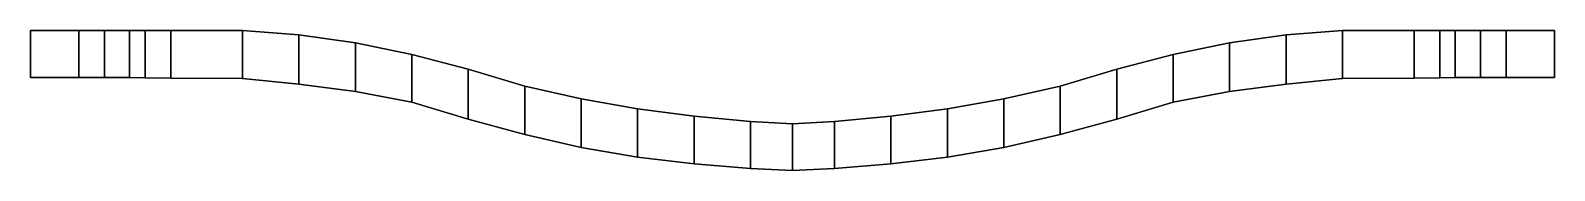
# Model space of a CAD drawing. Extents: x -164 to 164, y -30 to 0.
import ezdxf

# ---------------------------------------------------------------- set-up
doc = ezdxf.new("R2010")
doc.units = 0
for name, color, linetype in [('CRISTAL', 64, 'CONTINUOUS'), ('CRISTAL2', 41, 'CONTINUOUS'), ('CRISTAL3', 21, 'CONTINUOUS'), ('CRISTAL4', 46, 'CONTINUOUS'), ('METAL', 172, 'CONTINUOUS')]:
    doc.layers.add(name, color=color, linetype=linetype)

msp = doc.modelspace()

# ---------------------------------------------------------------- linework, layer by layer
at = {"layer": 'CRISTAL'}
msp.add_3dface([(-153.08, -10.06, -2.73), (-147.55, -10.06, -2.73), (-147.55, -10.06, 2.58), (-153.08, -10.06, 2.58)], dxfattribs=at)
at = {"layer": 'CRISTAL2'}
msp.add_3dface([(-138.79, -10.16, -2.73), (-133.3, -10.22, -2.73), (-133.3, -10.22, 2.58), (-138.79, -10.16, 2.58)], dxfattribs=at)
at = {"layer": 'CRISTAL3'}
msp.add_3dface([(139.78, -10.16, -2.73), (139.78, -10.16, 2.58), (134.28, -10.22, 2.58), (134.28, -10.22, -2.73)], dxfattribs=at)
at = {"layer": 'CRISTAL4'}
msp.add_3dface([(154.06, -10.06, -2.73), (154.06, -10.06, 2.58), (148.53, -10.06, 2.58), (148.53, -10.06, -2.73)], dxfattribs=at)

# ---------------------------------------------------------------- meshes
at = {"layer": 'METAL'}
mesh = msp.add_polyface(dxfattribs=at)
corners = [(-163.5, 0, -2.73), (-163.5, -10.06, -2.73), (-163.5, -10.06, 2.58), (-163.5, 0, 2.58), (-153.08, 0, 3.95), (-153.08, -10.06, 3.95), (-147.55, -10.06, 3.95), (-147.55, 0, 3.95), (-93.57, -2.64, 3.95), (-105.72, -0.91, 3.95), (-105.72, -11.52, 3.95), (-93.57, -13.1, 3.95), (-153.08, -10.06, -4), (-153.08, 0, -4), (-147.55, 0, -4), (-147.55, -10.06, -4), (-105.72, -11.52, -4), (-105.72, -0.91, -4), (-93.57, -2.64, -4), (-93.57, -13.1, -4), (-105.72, -11.52, -2.73), (-93.57, -13.1, -2.73), (-93.57, -13.1, 2.58), (-105.72, -11.52, 2.58), (-153.08, 0, 2.58), (-147.55, 0, 2.58), (-147.55, 0, -2.73), (-153.08, 0, -2.73), (-105.72, -0.91, 2.58), (-93.57, -2.64, 2.58), (-93.57, -2.64, -2.73), (-105.72, -0.91, -2.73), (-138.79, 0, 3.95), (-138.79, -10.16, 3.95), (-133.3, -10.22, 3.95), (-133.3, -0.01, 3.95), (-138.79, -10.16, -4), (-138.79, 0, -4), (-133.3, -0.01, -4), (-133.3, -10.22, -4), (-138.79, 0, 2.58), (-133.3, -0.01, 2.58), (-133.3, -0.01, -2.73), (-138.79, 0, -2.73), (-117.86, -0.01, 3.95), (-117.86, -10.27, 3.95), (-117.86, -10.27, -4), (-117.86, -0.01, -4), (-117.86, -10.27, 3.95), (-117.86, -10.27, 2.58), (-105.72, -11.52, 3.95), (-117.86, -0.01, -4), (-117.86, -0.01, -2.73), (-105.72, -0.91, -4), (-163.5, 0, 3.95), (-163.5, -10.06, 3.95), (-142.16, -10.06, 3.95), (-142.16, 0, 3.95), (-163.5, -10.06, -4), (-163.5, 0, -4), (-142.16, 0, -4), (-142.16, -10.06, -4), (-163.5, -10.06, -2.73), (-153.08, -10.06, -2.73), (-153.08, -10.06, 2.58), (-163.5, -10.06, 2.58), (-142.16, -10.06, 2.58), (-147.55, -10.06, 2.58), (-147.55, -10.06, -2.73), (-142.16, -10.06, -2.73), (-163.5, 0, 2.58), (-163.5, 0, -2.73), (-142.16, 0, -2.73), (-142.16, 0, 2.58), (-138.79, -10.16, -2.73), (-138.79, -10.16, 2.58), (-133.3, -10.22, 2.58), (-133.3, -10.22, -2.73), (-117.86, -10.27, -2.73), (-117.86, -0.01, 2.58), (-163.5, 0, -4), (-163.5, -10.06, -4), (-163.5, -10.06, 3.95), (-163.5, 0, 3.95), (-153.08, -10.06, -4), (-147.55, -10.06, -4), (-147.55, -10.06, 3.95), (-153.08, -10.06, 3.95), (-153.08, 0, 3.95), (-147.55, 0, 3.95), (-147.55, 0, -4), (-153.08, 0, -4), (-138.79, -10.16, -4), (-133.3, -10.22, -4), (-133.3, -10.22, 3.95), (-138.79, -10.16, 3.95), (-138.79, 0, 3.95), (-133.3, -0.01, 3.95), (-133.3, -0.01, -4), (-138.79, 0, -4), (-163.5, -10.06, -4), (-163.5, -10.06, 3.95), (-142.16, -10.06, 3.95), (-142.16, -10.06, -4), (-163.5, 0, 3.95), (-163.5, 0, -4), (-142.16, 0, -4), (-142.16, 0, 3.95), (-117.86, -10.27, -4), (-117.86, -0.01, 3.95), (-93.57, -13.1, 3.95), (-105.72, -0.91, 3.95), (-93.57, -2.64, 3.95), (-93.57, -2.64, -4), (-105.72, -11.52, -4)]
mesh.append_faces([[corners[k] for k in face] for face in [(0, 1, 2, 3), (4, 5, 6, 7), (8, 9, 10, 11), (12, 13, 14, 15), (16, 17, 18, 19), (20, 21, 22, 23), (24, 25, 26, 27), (28, 29, 30, 31), (32, 33, 34, 35), (36, 37, 38, 39), (40, 41, 42, 43), (9, 44, 45, 10), (46, 47, 17, 16), (48, 49, 23, 50), (51, 52, 31, 53), (54, 55, 5, 4), (56, 57, 7, 6), (58, 59, 13, 12), (60, 61, 15, 14), (62, 63, 64, 65), (66, 67, 68, 69), (70, 24, 27, 71), (72, 26, 25, 73), (57, 56, 33, 32), (45, 44, 35, 34), (61, 60, 37, 36), (47, 46, 39, 38), (69, 74, 75, 66), (49, 76, 77, 78), (73, 40, 43, 72), (52, 42, 41, 79), (80, 81, 1, 0), (82, 83, 3, 2), (84, 85, 68, 63), (86, 87, 64, 67), (88, 89, 25, 24), (90, 91, 27, 26), (92, 93, 77, 74), (94, 95, 75, 76), (96, 97, 41, 40), (98, 99, 43, 42), (100, 84, 63, 62), (87, 101, 65, 64), (102, 86, 67, 66), (85, 103, 69, 68), (104, 88, 24, 70), (91, 105, 71, 27), (106, 90, 26, 72), (89, 107, 73, 25), (103, 92, 74, 69), (95, 102, 66, 75), (48, 94, 76, 49), (93, 108, 78, 77), (107, 96, 40, 73), (99, 106, 72, 43), (51, 98, 42, 52), (97, 109, 79, 41), (110, 50, 23, 22), (111, 112, 29, 28), (113, 53, 31, 30), (78, 20, 23, 49), (109, 111, 28, 79), (79, 28, 31, 52), (108, 114, 20, 78)]])
mesh = msp.add_polyface(dxfattribs=at)
corners = [(94.56, -2.64, 3.95), (94.56, -13.1, 3.95), (106.7, -11.52, 3.95), (106.7, -0.91, 3.95), (106.7, -11.52, -4), (94.56, -13.1, -4), (94.56, -2.64, -4), (106.7, -0.91, -4), (106.7, -11.52, -2.73), (106.7, -11.52, 2.58), (94.56, -13.1, 2.58), (94.56, -13.1, -2.73), (106.7, -0.91, 2.58), (106.7, -0.91, -2.73), (94.56, -2.64, -2.73), (94.56, -2.64, 2.58), (139.78, 0, 3.95), (134.28, -0.01, 3.95), (134.28, -10.22, 3.95), (139.78, -10.16, 3.95), (139.78, -10.16, -4), (134.28, -10.22, -4), (134.28, -0.01, -4), (139.78, 0, -4), (139.78, 0, 2.58), (139.78, 0, -2.73), (134.28, -0.01, -2.73), (134.28, -0.01, 2.58), (118.85, -10.27, 3.95), (118.85, -0.01, 3.95), (118.85, -10.27, -4), (118.85, -0.01, -4), (118.85, -10.27, 3.95), (106.7, -11.52, 3.95), (118.85, -10.27, 2.58), (118.85, -0.01, -4), (106.7, -0.91, -4), (118.85, -0.01, -2.73), (143.14, 0, 3.95), (143.14, -10.06, 3.95), (118.85, -10.27, -2.73), (134.28, -10.22, -2.73), (134.28, -10.22, 2.58), (118.85, -0.01, 2.58), (139.78, -10.16, -4), (139.78, -10.16, -2.73), (134.28, -10.22, -4), (134.28, -10.22, 3.95), (139.78, -10.16, 2.58), (139.78, -10.16, 3.95), (139.78, 0, 3.95), (134.28, -0.01, 3.95), (134.28, -0.01, -4), (139.78, 0, -4), (118.85, -10.27, -4), (118.85, -0.01, 3.95), (106.7, -11.52, -4), (94.56, -13.1, -4), (94.56, -13.1, 3.95), (106.7, -0.91, 3.95), (94.56, -2.64, 3.95), (94.56, -2.64, -4)]
mesh.append_faces([[corners[k] for k in face] for face in [(0, 1, 2, 3), (4, 5, 6, 7), (8, 9, 10, 11), (12, 13, 14, 15), (16, 17, 18, 19), (20, 21, 22, 23), (24, 25, 26, 27), (3, 2, 28, 29), (30, 4, 7, 31), (32, 33, 9, 34), (35, 36, 13, 37), (38, 16, 19, 39), (28, 18, 17, 29), (31, 22, 21, 30), (34, 40, 41, 42), (37, 43, 27, 26), (44, 45, 41, 46), (47, 42, 48, 49), (50, 24, 27, 51), (52, 26, 25, 53), (32, 34, 42, 47), (46, 41, 40, 54), (35, 37, 26, 52), (51, 27, 43, 55), (56, 8, 11, 57), (58, 10, 9, 33), (59, 12, 15, 60), (61, 14, 13, 36), (40, 34, 9, 8), (55, 43, 12, 59), (43, 37, 13, 12), (54, 40, 8, 56)]])
mesh = msp.add_polyface(dxfattribs=at)
corners = [(164.49, 0, -2.73), (164.49, 0, 2.58), (164.49, -10.06, 2.58), (164.49, -10.06, -2.73), (154.06, 0, 3.95), (148.53, 0, 3.95), (148.53, -10.06, 3.95), (154.06, -10.06, 3.95), (154.06, -10.06, -4), (148.53, -10.06, -4), (148.53, 0, -4), (154.06, 0, -4), (154.06, 0, 2.58), (154.06, 0, -2.73), (148.53, 0, -2.73), (148.53, 0, 2.58), (164.49, 0, 3.95), (164.49, -10.06, 3.95), (143.14, -10.06, 3.95), (143.14, 0, 3.95), (164.49, -10.06, -4), (164.49, 0, -4), (143.14, 0, -4), (143.14, -10.06, -4), (164.49, -10.06, -2.73), (164.49, -10.06, 2.58), (154.06, -10.06, 2.58), (154.06, -10.06, -2.73), (143.14, -10.06, 2.58), (143.14, -10.06, -2.73), (148.53, -10.06, -2.73), (148.53, -10.06, 2.58), (164.49, 0, 2.58), (164.49, 0, -2.73), (143.14, 0, -2.73), (143.14, 0, 2.58), (139.78, -10.16, -4), (139.78, 0, -4), (139.78, -10.16, 2.58), (139.78, -10.16, -2.73), (139.78, 0, -2.73), (139.78, 0, 2.58), (164.49, 0, -4), (164.49, -10.06, -4), (164.49, -10.06, 3.95), (164.49, 0, 3.95), (154.06, -10.06, -4), (148.53, -10.06, -4), (148.53, -10.06, 3.95), (154.06, -10.06, 3.95), (154.06, 0, 3.95), (148.53, 0, 3.95), (148.53, 0, -4), (154.06, 0, -4), (164.49, -10.06, -4), (164.49, -10.06, 3.95), (143.14, -10.06, 3.95), (143.14, -10.06, -4), (164.49, 0, 3.95), (164.49, 0, -4), (143.14, 0, -4), (143.14, 0, 3.95), (139.78, -10.16, -4), (139.78, -10.16, 3.95), (139.78, 0, 3.95), (139.78, 0, -4)]
mesh.append_faces([[corners[k] for k in face] for face in [(0, 1, 2, 3), (4, 5, 6, 7), (8, 9, 10, 11), (12, 13, 14, 15), (16, 4, 7, 17), (18, 6, 5, 19), (20, 8, 11, 21), (22, 10, 9, 23), (24, 25, 26, 27), (28, 29, 30, 31), (32, 33, 13, 12), (34, 35, 15, 14), (23, 36, 37, 22), (29, 28, 38, 39), (35, 34, 40, 41), (42, 0, 3, 43), (44, 2, 1, 45), (46, 27, 30, 47), (48, 31, 26, 49), (50, 12, 15, 51), (52, 14, 13, 53), (54, 24, 27, 46), (49, 26, 25, 55), (56, 28, 31, 48), (47, 30, 29, 57), (58, 32, 12, 50), (53, 13, 33, 59), (60, 34, 14, 52), (51, 15, 35, 61), (57, 29, 39, 62), (63, 38, 28, 56), (61, 35, 41, 64), (65, 40, 34, 60)]])
mesh = msp.add_polyface(dxfattribs=at)
corners = [(-44.98, -14.67, 3.95), (-57.13, -11.91, 3.95), (-57.13, -22.3, 3.95), (-44.98, -25.09, 3.95), (-57.13, -22.3, -4), (-57.13, -11.9, -4), (-44.98, -14.67, -4), (-44.98, -25.08, -4), (-57.13, -22.3, -2.73), (-44.98, -25.08, -2.73), (-44.98, -25.09, 2.58), (-57.13, -22.3, 2.58), (-57.13, -11.91, 2.58), (-44.98, -14.67, 2.58), (-44.98, -14.67, -2.73), (-57.13, -11.9, -2.73), (-69.28, -8.31, 3.95), (-81.42, -5.16, 3.95), (-81.42, -15.37, 3.95), (-69.28, -19.03, 3.95), (-81.42, -15.37, -4), (-81.42, -5.16, -4), (-69.28, -8.31, -4), (-69.28, -19.03, -4), (-81.42, -15.37, -2.73), (-69.28, -19.03, -2.73), (-69.28, -19.03, 2.58), (-81.42, -15.37, 2.58), (-81.42, -5.16, 2.58), (-69.28, -8.31, 2.58), (-69.28, -8.31, -2.73), (-81.42, -5.16, -2.73), (-93.57, -2.64, 3.95), (-93.57, -13.1, 3.95), (-93.57, -13.1, -4), (-93.57, -2.64, -4), (-93.57, -13.1, -2.73), (-93.57, -13.1, 2.58), (-93.57, -2.64, 2.58), (-93.57, -2.64, -2.73), (-105.72, -11.52, -4), (-93.57, -13.1, -4), (-105.72, -11.52, -2.73), (-57.13, -22.3, -4), (-44.98, -25.08, -4), (-44.98, -25.09, 3.95), (-57.13, -22.3, 3.95), (-44.98, -14.67, -4), (-57.13, -11.9, -4), (-81.42, -15.37, -4), (-69.28, -19.03, -4), (-69.28, -19.03, 3.95), (-81.42, -15.37, 3.95), (-81.42, -5.16, 3.95), (-69.28, -8.31, 3.95), (-69.28, -8.31, -4), (-81.42, -5.16, -4), (-93.57, -13.1, 3.95), (-93.57, -2.64, 3.95), (-93.57, -2.64, -4), (-57.13, -11.91, 3.95)]
mesh.append_faces([[corners[k] for k in face] for face in [(0, 1, 2, 3), (4, 5, 6, 7), (8, 9, 10, 11), (12, 13, 14, 15), (16, 17, 18, 19), (20, 21, 22, 23), (24, 25, 26, 27), (28, 29, 30, 31), (17, 32, 33, 18), (34, 35, 21, 20), (36, 24, 27, 37), (38, 28, 31, 39), (1, 16, 19, 2), (23, 22, 5, 4), (25, 8, 11, 26), (29, 12, 15, 30), (40, 41, 36, 42), (43, 44, 9, 8), (45, 46, 11, 10), (47, 48, 15, 14), (49, 50, 25, 24), (51, 52, 27, 26), (53, 54, 29, 28), (55, 56, 31, 30), (41, 49, 24, 36), (52, 57, 37, 27), (58, 53, 28, 38), (56, 59, 39, 31), (50, 43, 8, 25), (46, 51, 26, 11), (54, 60, 12, 29), (48, 55, 30, 15)]])
mesh = msp.add_polyface(dxfattribs=at)
corners = [(45.97, -25.09, 3.95), (45.97, -14.67, 3.95), (33.82, -16.77, 3.95), (33.82, -27.14, 3.95), (33.82, -16.77, -4), (45.97, -14.67, -4), (45.97, -25.08, -4), (33.82, -27.14, -4), (33.82, -27.14, 2.58), (33.82, -27.14, -2.73), (45.97, -25.08, -2.73), (45.97, -25.09, 2.58), (58.12, -22.3, 3.95), (58.12, -11.91, 3.95), (58.12, -22.3, -4), (58.12, -11.9, -4), (58.12, -22.3, -2.73), (58.12, -22.3, 2.58), (58.12, -11.91, 2.58), (58.12, -11.9, -2.73), (45.97, -14.67, -2.73), (45.97, -14.67, 2.58), (70.26, -8.31, 3.95), (70.26, -19.03, 3.95), (82.41, -15.37, 3.95), (82.41, -5.16, 3.95), (82.41, -15.37, -4), (70.26, -19.03, -4), (70.26, -8.31, -4), (82.41, -5.16, -4), (82.41, -15.37, -2.73), (82.41, -15.37, 2.58), (70.26, -19.03, 2.58), (70.26, -19.03, -2.73), (82.41, -5.16, 2.58), (82.41, -5.16, -2.73), (70.26, -8.31, -2.73), (70.26, -8.31, 2.58), (21.68, -28.58, 3.95), (21.68, -18.4, 3.95), (9.53, -19.5, 3.95), (9.53, -29.63, 3.95), (9.53, -19.5, -4), (21.68, -18.4, -4), (21.68, -28.58, -4), (9.53, -29.63, -4), (9.53, -29.63, 2.58), (9.53, -29.63, -2.73), (21.68, -28.58, -2.73), (21.68, -28.58, 2.58), (33.82, -16.77, 2.58), (33.82, -16.77, -2.73), (21.68, -18.4, -2.73), (21.68, -18.4, 2.58), (94.56, -13.1, 3.95), (94.56, -2.64, 3.95), (94.56, -13.1, -4), (94.56, -2.64, -4), (94.56, -13.1, -2.73), (94.56, -13.1, 2.58), (94.56, -2.64, 2.58), (94.56, -2.64, -2.73), (9.53, -19.5, -2.73), (9.53, -19.5, 2.58), (0.49, -19.99, 3.95), (0.49, -30.01, 3.95), (0.49, -19.99, -4), (0.49, -30.01, -4), (0.49, -30.01, 2.58), (0.49, -30.01, -2.73), (0.49, -19.99, -2.73), (0.49, -19.99, 2.58), (33.82, -27.14, 3.95), (45.97, -25.09, 3.95), (45.97, -25.08, -4), (33.82, -27.14, -4), (58.12, -22.3, -4), (58.12, -22.3, 3.95), (58.12, -11.91, 3.95), (45.97, -14.67, 3.95), (45.97, -14.67, -4), (58.12, -11.9, -4), (82.41, -15.37, -4), (70.26, -19.03, -4), (70.26, -19.03, 3.95), (82.41, -15.37, 3.95), (82.41, -5.16, 3.95), (70.26, -8.31, 3.95), (70.26, -8.31, -4), (82.41, -5.16, -4), (9.53, -29.63, 3.95), (21.68, -28.58, 3.95), (21.68, -28.58, -4), (9.53, -29.63, -4), (33.82, -16.77, 3.95), (21.68, -18.4, 3.95), (21.68, -18.4, -4), (33.82, -16.77, -4), (94.56, -13.1, -4), (94.56, -13.1, 3.95), (94.56, -2.64, 3.95), (94.56, -2.64, -4), (9.53, -19.5, 3.95), (9.53, -19.5, -4), (0.49, -30.01, 3.95), (0.49, -30.01, -4), (0.49, -19.99, 3.95), (0.49, -19.99, -4)]
mesh.append_faces([[corners[k] for k in face] for face in [(0, 1, 2, 3), (4, 5, 6, 7), (8, 9, 10, 11), (1, 0, 12, 13), (14, 6, 5, 15), (16, 17, 11, 10), (18, 19, 20, 21), (22, 23, 24, 25), (26, 27, 28, 29), (30, 31, 32, 33), (34, 35, 36, 37), (38, 39, 40, 41), (42, 43, 44, 45), (46, 47, 48, 49), (50, 51, 52, 53), (25, 24, 54, 55), (56, 26, 29, 57), (58, 59, 31, 30), (60, 61, 35, 34), (13, 12, 23, 22), (27, 14, 15, 28), (33, 32, 17, 16), (37, 36, 19, 18), (3, 2, 39, 38), (43, 4, 7, 44), (49, 48, 9, 8), (21, 20, 51, 50), (53, 52, 62, 63), (41, 40, 64, 65), (66, 42, 45, 67), (68, 69, 47, 46), (63, 62, 70, 71), (72, 8, 11, 73), (74, 10, 9, 75), (76, 16, 10, 74), (73, 11, 17, 77), (78, 18, 21, 79), (80, 20, 19, 81), (82, 30, 33, 83), (84, 32, 31, 85), (86, 34, 37, 87), (88, 36, 35, 89), (90, 46, 49, 91), (92, 48, 47, 93), (94, 50, 53, 95), (96, 52, 51, 97), (98, 58, 30, 82), (85, 31, 59, 99), (100, 60, 34, 86), (89, 35, 61, 101), (83, 33, 16, 76), (77, 17, 32, 84), (87, 37, 18, 78), (81, 19, 36, 88), (91, 49, 8, 72), (75, 9, 48, 92), (79, 21, 50, 94), (97, 51, 20, 80), (95, 53, 63, 102), (103, 62, 52, 96), (104, 68, 46, 90), (93, 47, 69, 105), (102, 63, 71, 106), (107, 70, 62, 103)]])
mesh = msp.add_polyface(dxfattribs=at)
corners = [(-44.98, -25.09, 3.95), (-32.84, -27.14, 3.95), (-32.84, -16.77, 3.95), (-44.98, -14.67, 3.95), (-32.84, -16.77, -4), (-32.84, -27.14, -4), (-44.98, -25.08, -4), (-44.98, -14.67, -4), (-32.84, -27.14, 2.58), (-44.98, -25.09, 2.58), (-44.98, -25.08, -2.73), (-32.84, -27.14, -2.73), (-20.69, -28.58, 3.95), (-8.54, -29.63, 3.95), (-8.54, -19.5, 3.95), (-20.69, -18.4, 3.95), (-8.54, -19.5, -4), (-8.54, -29.63, -4), (-20.69, -28.58, -4), (-20.69, -18.4, -4), (-8.54, -29.63, 2.58), (-20.69, -28.58, 2.58), (-20.69, -28.58, -2.73), (-8.54, -29.63, -2.73), (-32.84, -16.77, 2.58), (-20.69, -18.4, 2.58), (-20.69, -18.4, -2.73), (-32.84, -16.77, -2.73), (-44.98, -14.67, 2.58), (-44.98, -14.67, -2.73), (-8.54, -19.5, 2.58), (-8.54, -19.5, -2.73), (0.49, -30.01, 3.95), (0.49, -19.99, 3.95), (0.49, -19.99, -4), (0.49, -30.01, -4), (0.49, -30.01, 2.58), (0.49, -30.01, -2.73), (0.49, -19.99, 2.58), (0.49, -19.99, -2.73), (-32.84, -27.14, 3.95), (-44.98, -25.09, 3.95), (-44.98, -25.08, -4), (-32.84, -27.14, -4), (-57.13, -11.91, 3.95), (-44.98, -14.67, 3.95), (-57.13, -11.91, 2.58), (-8.54, -29.63, 3.95), (-20.69, -28.58, 3.95), (-20.69, -28.58, -4), (-8.54, -29.63, -4), (-32.84, -16.77, 3.95), (-20.69, -18.4, 3.95), (-20.69, -18.4, -4), (-32.84, -16.77, -4), (-44.98, -14.67, -4), (-8.54, -19.5, 3.95), (-8.54, -19.5, -4), (0.49, -30.01, 3.95), (0.49, -30.01, -4), (0.49, -19.99, 3.95), (0.49, -19.99, -4)]
mesh.append_faces([[corners[k] for k in face] for face in [(0, 1, 2, 3), (4, 5, 6, 7), (8, 9, 10, 11), (12, 13, 14, 15), (16, 17, 18, 19), (20, 21, 22, 23), (24, 25, 26, 27), (1, 12, 15, 2), (19, 18, 5, 4), (21, 8, 11, 22), (28, 24, 27, 29), (25, 30, 31, 26), (13, 32, 33, 14), (34, 35, 17, 16), (36, 20, 23, 37), (30, 38, 39, 31), (40, 41, 9, 8), (42, 43, 11, 10), (44, 45, 28, 46), (47, 48, 21, 20), (49, 50, 23, 22), (51, 52, 25, 24), (53, 54, 27, 26), (48, 40, 8, 21), (43, 49, 22, 11), (45, 51, 24, 28), (54, 55, 29, 27), (52, 56, 30, 25), (57, 53, 26, 31), (58, 47, 20, 36), (50, 59, 37, 23), (56, 60, 38, 30), (61, 57, 31, 39)]])

doc.saveas('drawing.dxf')
